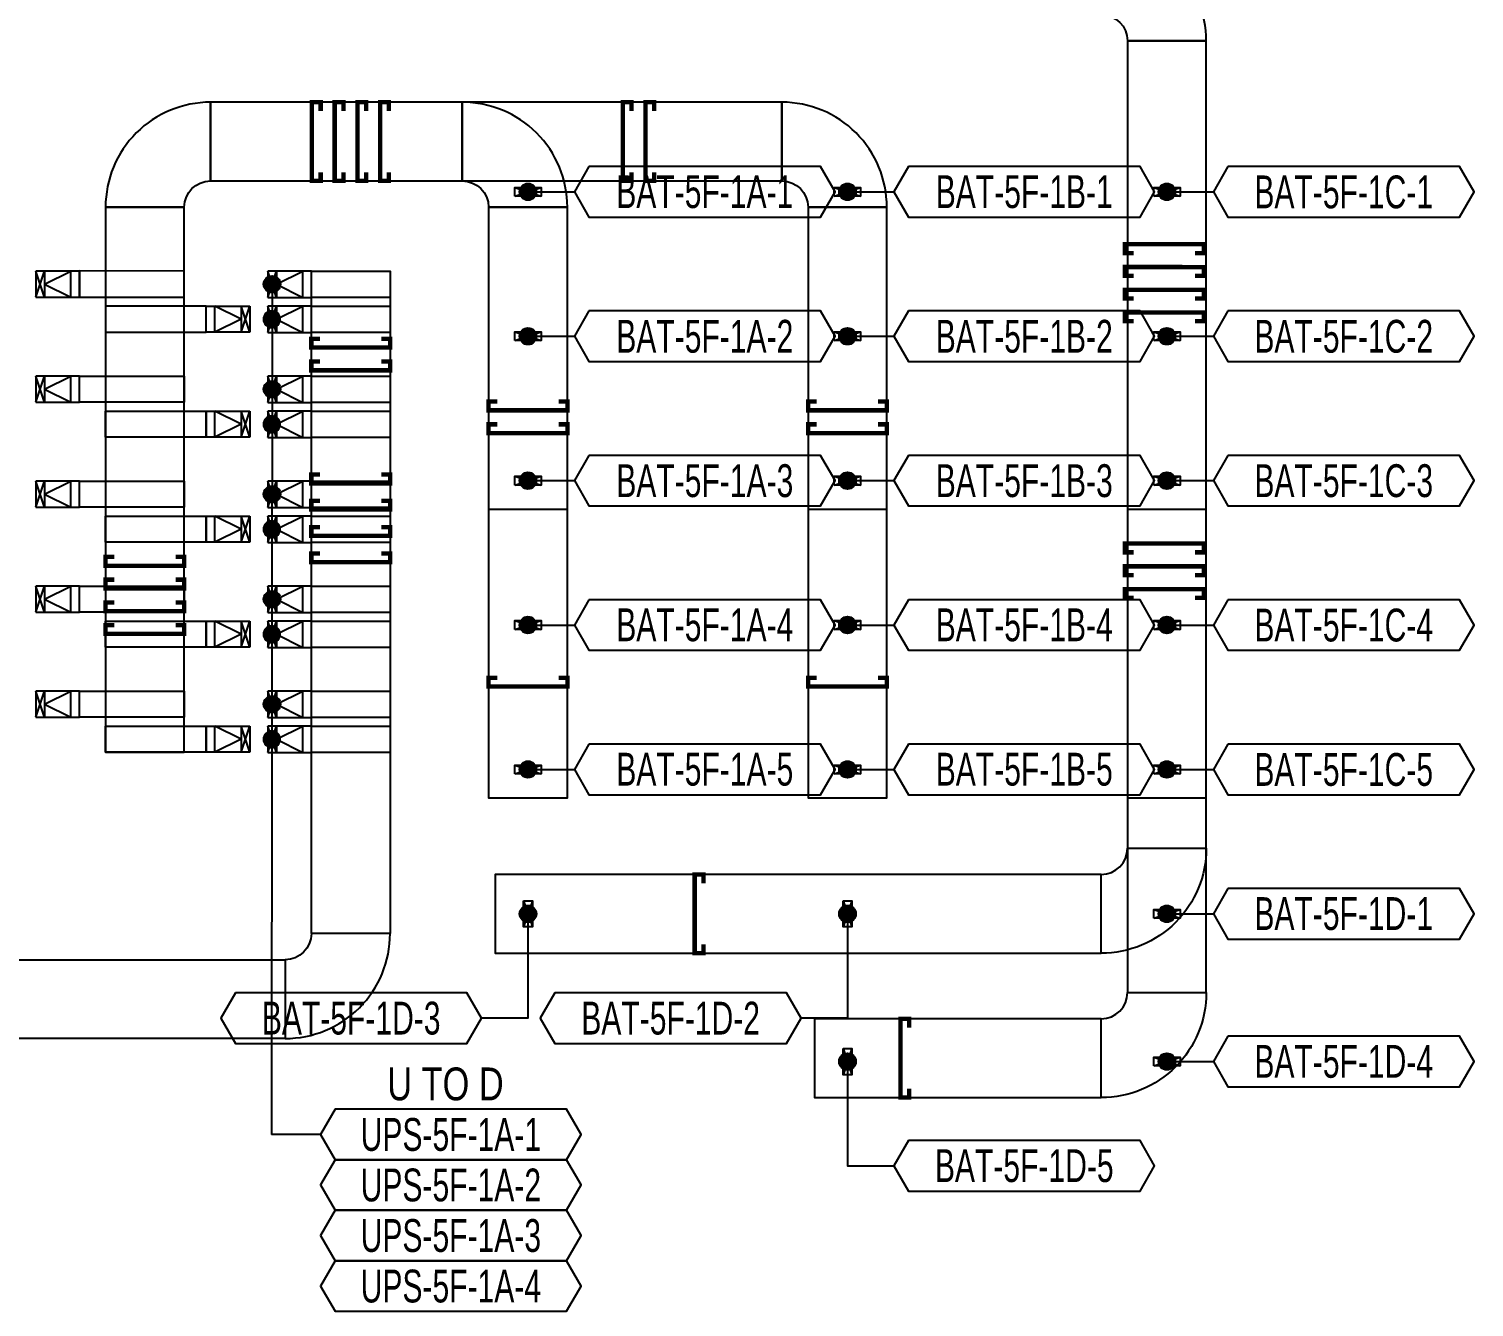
# Model space of a CAD drawing. Header units: millimetres. Extents: x 31670 to 374393, y -351975 to 839589.
# Drawn here: x 323973 to 340485, y 383980 to 398588 of the extents above; entities that cross this region are included whole.
import ezdxf
from ezdxf.enums import TextEntityAlignment as Align

# ---------------------------------------------------------------- set-up
doc = ezdxf.new("R2010")
doc.units = ezdxf.units.MM
doc.header["$LTSCALE"] = 150
for name, color, linetype in [('-----26 Electrical Cable Tray_LV_UPS1', 6, 'Continuous'), ('-----26 Electrical Cable Tray_LV_UPS2', 2, 'Continuous'), ('-----26 Electrical Cable Tray_LV_UPSBAT', 11, 'Continuous'), ('-----29 주기', 1, 'Continuous'), ('-----30 Text', 2, 'Continuous'), ('-----99 Cable Schedule', 2, 'Continuous')]:
    doc.layers.add(name, color=color, linetype=linetype)
doc.styles.add('ELEC', font='')
doc.styles.get('ELEC').set_extended_font_data('Dotum')

# ---------------------------------------------------------------- blocks, each defined once
blk = doc.blocks.new('A$550585017316')
at = {"color": 0}
for p, q in [((400, 300), (0, 300)), ((0, 300), (0, 0)), ((500, 300), (400, 300)), ((500, 0), (500, 300)), ((0, 0), (400, 0)), ((400, 0), (500, 0))]:
    blk.add_line(p, q, dxfattribs=at)
at = {"color": 8}
for p, q in [((100, 0), (0, 300)), ((0, 0), (100, 300)), ((100, 150), (400, 300)), ((100, 300), (100, 0)), ((400, 0), (400, 300)), ((100, 150), (400, 0))]:
    blk.add_line(p, q, dxfattribs=at)
blk = doc.blocks.new('A$C9a0ab699')
h = blk.add_hatch(color=0)
edge = h.paths.add_edge_path()
edge.add_arc((64.00719340983778, 64.00719340983778), 64.0071934098378, 720.0000000000341, 1080.000000000034, ccw=False)
at = {"color": 0}
blk.add_circle((64.00719340983778, 64.00719340983778), 64.0071934098378, dxfattribs=at)

msp = doc.modelspace()

# ---------------------------------------------------------------- linework, layer by layer
at = {"layer": '-----26 Electrical Cable Tray_LV_UPS1', "elevation": -2.001460561791627e-08}
for points in [[(328100.0012297537, 388249.9991347573), (327200.0012297537, 388249.9991347573), (327199.9998973998, 395819.2058925222), (328099.9998973997, 395819.2058925222)], [(327201.000641668, 395819.2058925222), (328099.9999351473, 395819.2058946541), (328099.9999351473, 395519.2058946541), (327201.000641668, 395519.2058925222)], [(327201.000641668, 394619.2058925222), (328099.9999351473, 394619.2058946541), (328099.9999351473, 394319.2058946541), (327201.000641668, 394319.2058925222)], [(327201.000641668, 393419.2058925222), (328099.9999351473, 393419.2058946541), (328099.9999351473, 393119.2058946541), (327201.000641668, 393119.2058925222)], [(327201.000641668, 392219.2058925222), (328099.9999351473, 392219.2058946541), (328099.9999351473, 391919.2058946541), (327201.000641668, 391919.2058925222)], [(327201.000641668, 391019.2058925222), (328099.9999351473, 391019.2058946541), (328099.9999351473, 390719.2058946541), (327201.000641668, 390719.2058925222)]]:
    msp.add_lwpolyline(points, close=True, dxfattribs=at)
at = {"layer": '-----26 Electrical Cable Tray_LV_UPS1', "ltscale": 7.5, "const_width": 50}
for points, elevation in [([(327300.0036625623, 394785.8474730984), (327200.0036625623, 394785.8474730984), (327200.0036625623, 394685.8474730984), (328099.9333381914, 394685.8620227324), (328099.9333381914, 394785.8620227324), (327999.9333381914, 394785.8620227324)], -1.549246595072217e-08), ([(327300.0706838967, 392893.8175684022), (327200.0706838967, 392893.8175684022), (327200.0706838967, 392793.8175684022), (328100.0003595257, 392793.8321180362), (328100.0003595257, 392893.8321180362), (328000.0003595257, 392893.8321180362)], -2.001460561791627e-08), ([(327300.0706838967, 392593.8175684022), (327200.0706838967, 392593.8175684022), (327200.0706838967, 392493.8175684022), (328100.0003595257, 392493.8321180362), (328100.0003595257, 392593.8321180362), (328000.0003595257, 392593.8321180362)], -2.001460561791627e-08)]:
    msp.add_lwpolyline(points, dxfattribs=dict(at, elevation=elevation))
at = {"layer": '-----26 Electrical Cable Tray_LV_UPS1'}
for points in [[(328100.0012297537, 388249.9991347573), (327200.0012297537, 388249.9991347573), (327199.9999096844, 393419.205893587), (328099.9999096843, 393419.205893587)], [(326900.0012297537, 387949.9992438261), (326900.0012297537, 387049.9992438261), (311500.0023184222, 387049.9961304127), (311500.0023184222, 387949.9961304126)], [(326900.0012297537, 387949.9991347572), (326900.0012297537, 387049.9991347573), (311500.0023184222, 387049.9961304127), (311500.0023184222, 387949.9961304126)]]:
    msp.add_lwpolyline(points, close=True, dxfattribs=at)
msp.add_lwpolyline([(327200.0012297537, 388249.9991347573), (327200.0012297537, 388249.9991347573, -0.414213562373095), (326900.0012297537, 387949.9991347573), (326900.0012297537, 387949.9991347573), (326900.0012297537, 387049.9991347573, 0.4142135623731661), (328100.0012297537, 388249.9991347573)], format="xyb", close=True, dxfattribs=at)
msp.add_lwpolyline([(327200.0012297537, 388249.9991347573), (327200.0012297537, 388249.9991347573, -0.414213562373095), (326900.0012297537, 387949.9991347573), (326900.0012297537, 387949.9991347573), (326900.0012297537, 387049.9991347573, 0.4142135623731661), (328100.0012297537, 388249.9991347573)], format="xyb", close=True, dxfattribs=at)
at = {"layer": '-----26 Electrical Cable Tray_LV_UPS2', "elevation": -2.001460561791627e-08}
for points in [[(328100.0012297536, 388249.9991347573), (327200.0012297537, 388249.9991347573), (327199.9999255693, 395419.205893587), (328099.9999255692, 395419.205893587)], [(327201.0006416679, 395419.2058925222), (328099.9999351473, 395419.2058946541), (328099.9999351473, 395119.2058946541), (327201.0006416679, 395119.2058925222)], [(327201.0006416679, 394219.2058925222), (328099.9999351473, 394219.2058946541), (328099.9999351473, 393919.2058946541), (327201.0006416679, 393919.2058925222)], [(327201.0006416679, 393019.2058925222), (328099.9999351473, 393019.2058946541), (328099.9999351473, 392719.2058946541), (327201.0006416679, 392719.2058925222)], [(327201.0006416679, 391819.2058925222), (328099.9999351473, 391819.2058946541), (328099.9999351473, 391519.2058946541), (327201.0006416679, 391519.2058925222)], [(327201.0006416679, 390619.2058925222), (328099.9999351473, 390619.2058946541), (328099.9999351473, 390319.2058946541), (327201.0006416679, 390319.2058925222)]]:
    msp.add_lwpolyline(points, close=True, dxfattribs=at)
at = {"layer": '-----26 Electrical Cable Tray_LV_UPS2', "ltscale": 7.5, "const_width": 50, "elevation": -2.001460561791627e-08}
for points in [[(327299.9994619809, 395045.6634819981), (327199.9994619809, 395045.6634819981), (327199.9994619809, 394945.6634819981), (328099.92913761, 394945.6780316322), (328099.92913761, 395045.6780316322), (327999.92913761, 395045.6780316322)], [(327300.0706838967, 393493.8175684022), (327200.0706838967, 393493.8175684022), (327200.0706838967, 393393.8175684022), (328100.0003595257, 393393.8321180362), (328100.0003595257, 393493.8321180362), (328000.0003595257, 393493.8321180362)], [(327300.0706838967, 393193.8175684022), (327200.0706838967, 393193.8175684022), (327200.0706838967, 393093.8175684022), (328100.0003595257, 393093.8321180362), (328100.0003595257, 393193.8321180362), (328000.0003595257, 393193.8321180362)]]:
    msp.add_lwpolyline(points, dxfattribs=at)
at = {"layer": '-----26 Electrical Cable Tray_LV_UPS2'}
for points in [[(328100.0012297537, 388249.9991347573), (327200.0012297537, 388249.9991347573), (327199.9999110108, 393019.205893587), (328099.9999110107, 393019.205893587)], [(326900.0012297537, 387949.9992438261), (326900.0012297537, 387049.9992438261), (311500.0023184222, 387049.99506099), (311500.0023184222, 387949.9950609899)], [(326900.0012297537, 387949.9991347572), (326900.0012297537, 387049.9991347573), (311500.0023184222, 387049.9961304127), (311500.0023184222, 387949.9961304126)]]:
    msp.add_lwpolyline(points, close=True, dxfattribs=at)
msp.add_lwpolyline([(327200.0012297537, 388249.9991347573), (327200.0012297537, 388249.9991347573, -0.414213562373095), (326900.0012297537, 387949.9991347573), (326900.0012297537, 387949.9991347573), (326900.0012297537, 387049.9991347573, 0.4142135623731661), (328100.0012297537, 388249.9991347573)], format="xyb", close=True, dxfattribs=at)
msp.add_lwpolyline([(327200.0012297537, 388249.9991347573), (327200.0012297537, 388249.9991347573, -0.414213562373095), (326900.0012297537, 387949.9991347573), (326900.0012297537, 387949.9991347573), (326900.0012297537, 387049.9991347573, 0.4142135623731661), (328100.0012297537, 388249.9991347573)], format="xyb", close=True, dxfattribs=at)
at = {"layer": '-----26 Electrical Cable Tray_LV_UPSBAT'}
for p, q in [((329524.9988845513, 396774.9980373184), (329824.9988845513, 396674.9980373184)), ((329524.9988845513, 396674.9980373184), (329824.9988845513, 396774.9980373184)), ((333174.9988845513, 396774.9980373184), (333474.9988845513, 396674.9980373184)), ((333174.9988845513, 396674.9980373184), (333474.9988845513, 396774.9980373184)), ((336824.9988845513, 396774.9980373184), (337124.9988845513, 396674.9980373184)), ((336824.9988845513, 396674.9980373184), (337124.9988845513, 396774.9980373184)), ((329524.9988845513, 395124.9980373184), (329824.9988845513, 395024.9980373184)), ((329524.9988845513, 395024.9980373184), (329824.9988845513, 395124.9980373184)), ((333174.9988845513, 395124.9980373184), (333474.9988845513, 395024.9980373184)), ((333174.9988845513, 395024.9980373184), (333474.9988845513, 395124.9980373184)), ((336824.9988845513, 395124.9980373184), (337124.9988845513, 395024.9980373184)), ((336824.9988845513, 395024.9980373184), (337124.9988845513, 395124.9980373184)), ((329524.9988845513, 393474.9980373184), (329824.9988845513, 393374.9980373184)), ((329524.9988845513, 393374.9980373184), (329824.9988845513, 393474.9980373184)), ((333174.9988845513, 393474.9980373184), (333474.9988845513, 393374.9980373184)), ((333174.9988845513, 393374.9980373184), (333474.9988845513, 393474.9980373184)), ((336824.9988845513, 393474.9980373184), (337124.9988845513, 393374.9980373184)), ((336824.9988845513, 393374.9980373184), (337124.9988845513, 393474.9980373184)), ((329524.9988845513, 391824.9980373184), (329824.9988845513, 391724.9980373184)), ((329524.9988845513, 391724.9980373184), (329824.9988845513, 391824.9980373184)), ((333174.9988845513, 391824.9980373184), (333474.9988845513, 391724.9980373184)), ((333174.9988845513, 391724.9980373184), (333474.9988845513, 391824.9980373184)), ((336824.9988845513, 391824.9980373184), (337124.9988845513, 391724.9980373184)), ((336824.9988845513, 391724.9980373184), (337124.9988845513, 391824.9980373184)), ((329524.9988845513, 390174.9980373184), (329824.9988845513, 390074.9980373184)), ((329524.9988845513, 390074.9980373184), (329824.9988845513, 390174.9980373184)), ((333174.9988845513, 390174.9980373184), (333474.9988845513, 390074.9980373184)), ((333174.9988845513, 390074.9980373184), (333474.9988845513, 390174.9980373184)), ((336824.9988845513, 390174.9980373184), (337124.9988845513, 390074.9980373184)), ((336824.9988845513, 390074.9980373184), (337124.9988845513, 390174.9980373184)), ((329724.9988845514, 388624.9980373183), (329624.9988845514, 388324.9980373183)), ((329624.9988845514, 388624.9980373183), (329724.9988845514, 388324.9980373183)), ((333374.9988845514, 388624.9980373183), (333274.9988845514, 388324.9980373183)), ((333274.9988845514, 388624.9980373183), (333374.9988845514, 388324.9980373183)), ((336824.9988845513, 388524.9980373184), (337124.9988845513, 388424.9980373184)), ((336824.9988845513, 388424.9980373184), (337124.9988845513, 388524.9980373184)), ((333374.9988845514, 386936.3459761633), (333274.9988845514, 386636.3459761633)), ((333274.9988845514, 386936.3459761633), (333374.9988845514, 386636.3459761633)), ((336824.9988845513, 386836.3459761634), (337124.9988845513, 386736.3459761634)), ((336824.9988845513, 386736.3459761634), (337124.9988845513, 386836.3459761634))]:
    msp.add_line(p, q, dxfattribs=at)
for points, elevation in [([(336224.9996115032, 398749.9993575403), (336224.9996115032, 398749.9993575403, -0.414213562373095), (336524.9996115032, 398449.9993575403), (336524.9996115032, 398449.9993575403), (337424.9996115032, 398449.9993575403, 0.4142135623731661), (336224.9996115032, 399649.9993575403)], -5.678323946965725e-10), ([(336224.9996115032, 398749.9993575403), (336224.9996115032, 398749.9993575403, -0.414213562373095), (336524.9996115032, 398449.9993575403), (336524.9996115032, 398449.9993575403), (337424.9996115032, 398449.9993575403, 0.4142135623731661), (336224.9996115032, 399649.9993575403)], -5.678323946965725e-10), ([(336224.9996115032, 398749.9993575403), (336224.9996115032, 398749.9993575403, -0.414213562373095), (336524.9996115032, 398449.9993575403), (336524.9996115032, 398449.9993575403), (337424.9996115032, 398449.9993575403, 0.4142135623731661), (336224.9996115032, 399649.9993575403)], -5.678323946965725e-10), ([(336224.9996115032, 398749.9993575403), (336224.9996115032, 398749.9993575403, -0.414213562373095), (336524.9996115032, 398449.9993575403), (336524.9996115032, 398449.9993575403), (337424.9996115032, 398449.9993575403, 0.4142135623731661), (336224.9996115032, 399649.9993575403)], -5.678323946965725e-10), ([(328924.9996115036, 396849.9980373143), (328924.9996115036, 396849.9980373143, -0.414213562373095), (329224.9996115036, 396549.9980373143), (329224.9996115036, 396549.9980373143), (330124.9996115036, 396549.9980373143, 0.4142135623731661), (328924.9996115036, 397749.9980373143)], 2.990807267683361e-10), ([(328924.9996115036, 396849.9980373143), (328924.9996115036, 396849.9980373143, -0.414213562373095), (329224.9996115036, 396549.9980373143), (329224.9996115036, 396549.9980373143), (330124.9996115036, 396549.9980373143, 0.4142135623731661), (328924.9996115036, 397749.9980373143)], 2.990807267683361e-10), ([(332574.9996115036, 396849.9980373183), (332574.9996115036, 396849.9980373183, -0.414213562373095), (332874.9996115036, 396549.9980373183), (332874.9996115036, 396549.9980373183), (333774.9996115036, 396549.9980373183, 0.4142135623731661), (332574.9996115036, 397749.9980373183)], 2.990807267683361e-10), ([(332574.9996115036, 396849.9980373183), (332574.9996115036, 396849.9980373183, -0.414213562373095), (332874.9996115036, 396549.9980373183), (332874.9996115036, 396549.9980373183), (333774.9996115036, 396549.9980373183, 0.4142135623731661), (332574.9996115036, 397749.9980373183)], 2.990807267683361e-10)]:
    msp.add_lwpolyline(points, format="xyb", close=True, dxfattribs=dict(at, elevation=elevation))
for points in [[(337424.9996115032, 398449.9993575405), (336524.9996115032, 398449.9993575405), (336524.9996115021, 393099.9980373184), (337424.9996115021, 393099.9980373184)], [(337424.9996115032, 398449.9993575405), (336524.9996115032, 398449.9993575405), (336524.9996115058, 387574.9980373142), (337424.9996115058, 387574.9980373142)], [(337424.9996115032, 398449.9993575405), (336524.9996115032, 398449.9993575405), (336524.9996115055, 389799.9980373143), (337424.9996115055, 389799.9980373143)], [(337424.9996115032, 398449.9993575405), (336524.9996115032, 398449.9993575405), (336524.9996115054, 389224.9980373146), (337424.9996115054, 389224.9980373146)], [(328924.9996115036, 396849.9980373143), (328924.9996115036, 397749.9980373143), (326048.3238191056, 397749.9980373147), (326048.3238191056, 396849.9980373147)], [(328924.9996115036, 396849.9980373143), (328924.9996115036, 397749.9980373143), (326048.3238191056, 397749.9980373147), (326048.3238191056, 396849.9980373147)], [(332574.9996115037, 396849.9980373184), (332574.9996115037, 397749.9980373184), (326048.3238191056, 397749.9980373147), (326048.3238191056, 396849.9980373147)], [(332574.9996115036, 396849.9980373183), (332574.9996115036, 397749.9980373183), (326048.3238191056, 397749.9980373147), (326048.3238191056, 396849.9980373147)], [(329524.9988845513, 390074.9980373184), (329524.9988845513, 390174.9980373184), (329824.9988845513, 390174.9980373184), (329824.9988845513, 390074.9980373184)], [(333174.9988845513, 390074.9980373184), (333174.9988845513, 390174.9980373184), (333474.9988845513, 390174.9980373184), (333474.9988845513, 390074.9980373184)], [(336824.9988845513, 390074.9980373184), (336824.9988845513, 390174.9980373184), (337124.9988845513, 390174.9980373184), (337124.9988845513, 390074.9980373184)], [(336224.9996115054, 388024.9980373143), (336224.9996115054, 388924.9980373143), (329299.9996115032, 388924.9980373143), (329299.9996115032, 388024.9980373143)], [(336224.9996115058, 386374.9980373146), (336224.9996115058, 387274.9980373146), (332949.9996115032, 387274.9980373143), (332949.9996115032, 386374.9980373143)]]:
    msp.add_lwpolyline(points, close=True, dxfattribs=at)
at = {"layer": '-----26 Electrical Cable Tray_LV_UPSBAT', "ltscale": 7.5, "const_width": 50}
for points in [[(327306.4748814818, 396950.0683616856), (327306.4748814818, 396850.0683616856), (327206.4748814818, 396850.0683616856), (327206.489431116, 397749.9980373146), (327306.489431116, 397749.9980373146), (327306.489431116, 397649.9980373146)], [(336596.3381300627, 396026.125457092), (336496.3381300627, 396026.125457092), (336496.3381300627, 396126.125457092), (337396.2678056917, 396126.1109074578), (337396.2678056917, 396026.1109074578), (337296.2678056917, 396026.1109074578)]]:
    msp.add_lwpolyline(points, dxfattribs=at)
for points, elevation in [([(327566.2908903731, 396950.0636359853), (327566.2908903731, 396850.0636359853), (327466.2908903731, 396850.0636359853), (327466.3054400072, 397749.9933116143), (327566.3054400072, 397749.9933116143), (327566.3054400072, 397649.9933116143)], -4.522139667194092e-09), ([(327826.1068992643, 396950.0589102851), (327826.1068992643, 396850.0589102851), (327726.1068992643, 396850.0589102851), (327726.1214488985, 397749.9885859141), (327826.1214488985, 397749.9885859141), (327826.1214488985, 397649.9885859141)], -9.044279334388184e-09), ([(328085.9229081555, 396950.0541845848), (328085.9229081555, 396850.0541845848), (327985.9229081555, 396850.0541845848), (327985.9374577897, 397749.9838602138), (328085.9374577897, 397749.9838602138), (328085.9374577897, 397649.9838602138)], -1.356641900158228e-08), ([(330857.3503867378, 396950.0589102851), (330857.3503867378, 396850.0589102851), (330757.3503867378, 396850.0589102851), (330757.364936372, 397749.9885859141), (330857.364936372, 397749.9885859141), (330857.364936372, 397649.9885859141)], -9.044279334388184e-09), ([(331117.1663956291, 396950.0541845848), (331117.1663956291, 396850.0541845848), (331017.1663956291, 396850.0541845848), (331017.1809452632, 397749.9838602138), (331117.1809452632, 397749.9838602138), (331117.1809452632, 397649.9838602138)], -1.356641900158228e-08), ([(336596.3423306441, 395766.3094481922), (336496.3423306441, 395766.3094481922), (336496.3423306441, 395866.3094481922), (337396.2720062732, 395866.2948985581), (337396.2720062732, 395766.2948985581), (337296.2720062732, 395766.2948985581)], 4.572045062805093e-09), ([(336596.3465312255, 395506.4934392925), (336496.3465312255, 395506.4934392925), (336496.3465312255, 395606.4934392925), (337396.2762068546, 395606.4788896583), (337396.2762068546, 395506.4788896583), (337296.2762068546, 395506.4788896583)], 9.094184729999185e-09), ([(336596.3339294813, 395246.6774306645), (336496.3339294813, 395246.6774306645), (336496.3339294813, 395346.6774306645), (337396.2636051103, 395346.6628810303), (337396.2636051103, 395246.6628810303), (337296.2636051103, 395246.6628810303)], 1.361632439719328e-08), ([(329325.0845533475, 394328.5045172749), (329225.0845533475, 394328.5045172749), (329225.0845533475, 394228.5045172749), (330125.0142289765, 394228.519066909), (330125.0142289765, 394328.519066909), (330025.0142289765, 394328.519066909)], -2.314806374110272e-08), ([(332975.0845533475, 394328.5045172749), (332875.0845533475, 394328.5045172749), (332875.0845533475, 394228.5045172749), (333775.0142289765, 394228.519066909), (333775.0142289765, 394328.519066909), (333675.0142289765, 394328.519066909)], -2.318502642313328e-08), ([(329325.0746615746, 394068.6885083836), (329225.0746615746, 394068.6885083836), (329225.0746615746, 393968.6885083836), (330125.0043372036, 393968.7030580178), (330125.0043372036, 394068.7030580178), (330025.0043372036, 394068.7030580178)], 5.787931386084453e-09), ([(332975.0746615746, 394068.6885083836), (332875.0746615746, 394068.6885083836), (332875.0746615746, 393968.6885083836), (333775.0043372036, 393968.7030580178), (333775.0043372036, 394068.7030580178), (333675.0043372036, 394068.7030580178)], 5.750968704053893e-09), ([(336596.3423306441, 392605.8032118188), (336496.3423306441, 392605.8032118188), (336496.3423306441, 392705.8032118188), (337396.2720062732, 392705.7886621846), (337396.2720062732, 392605.7886621846), (337296.2720062732, 392605.7886621846)], 4.572045062805093e-09), ([(325648.3238191053, 392553.1584172022), (325748.3238191053, 392553.1584172022), (325748.3238191053, 392453.1584172022), (324848.3941434763, 392453.1729668364), (324848.3941434763, 392553.1729668364), (324948.3941434763, 392553.1729668364)], -8.730970310635668e-09), ([(325648.3190934051, 392293.342408311), (325748.3190934051, 392293.342408311), (325748.3190934051, 392193.342408311), (324848.3894177761, 392193.3569579452), (324848.3894177761, 392293.3569579452), (324948.3894177761, 392293.3569579452)], -4.208830643441574e-09), ([(336596.3465312255, 392345.9872029191), (336496.3465312255, 392345.9872029191), (336496.3465312255, 392445.9872029191), (337396.2762068546, 392445.9726532849), (337396.2762068546, 392345.9726532849), (337296.2762068546, 392345.9726532849)], 9.094184729999185e-09), ([(336596.3339294813, 392086.171194291), (336496.3339294813, 392086.171194291), (336496.3339294813, 392186.171194291), (337396.2636051103, 392186.1566446568), (337396.2636051103, 392086.1566446568), (337296.2636051103, 392086.1566446568)], 1.361632439719328e-08), ([(325648.3143677049, 392033.5263994198), (325748.3143677049, 392033.5263994198), (325748.3143677049, 391933.5263994198), (324848.3846920758, 391933.5409490539), (324848.3846920758, 392033.5409490539), (324948.3846920758, 392033.5409490539)], 3.133090237525175e-10), ([(325648.3096420046, 391773.7103905285), (325748.3096420046, 391773.7103905285), (325748.3096420046, 391673.7103905285), (324848.3799663756, 391673.7249401627), (324848.3799663756, 391773.7249401627), (324948.3799663756, 391773.7249401627)], 4.83544869094661e-09), ([(329325.0699358744, 391171.8578134262), (329225.0699358744, 391171.8578134262), (329225.0699358744, 391071.8578134262), (330124.9996115034, 391071.8723630604), (330124.9996115034, 391171.8723630604), (330024.9996115034, 391171.8723630604)], 1.26579171889036e-09), ([(332975.0699358744, 391171.8578134262), (332875.0699358744, 391171.8578134262), (332875.0699358744, 391071.8578134262), (333774.9996115034, 391071.8723630604), (333774.9996115034, 391171.8723630604), (333674.9996115034, 391171.8723630604)], 1.2288290368598e-09), ([(331679.5676956046, 388824.9752014909), (331679.5676956046, 388924.9752014909), (331579.5676956046, 388924.9752014909), (331579.5822452386, 388025.0455258618), (331679.5822452386, 388025.0455258618), (331679.5822452386, 388125.0455258618)], -1.808855866877636e-08), ([(334030.8445613494, 387174.9752014909), (334030.8445613494, 387274.9752014909), (333930.8445613494, 387274.9752014909), (333930.8591109834, 386375.0455258619), (334030.8591109834, 386375.0455258619), (334030.8591109834, 386475.0455258619)], -1.803865327316535e-08)]:
    msp.add_lwpolyline(points, dxfattribs=dict(at, elevation=elevation))
at = {"layer": '-----26 Electrical Cable Tray_LV_UPSBAT'}
for points in [[(325748.3238191056, 396549.9980373147), (325748.3238191056, 396549.9980373147, -0.414213562373095), (326048.3238191056, 396849.9980373147), (326048.3238191056, 396849.9980373147), (326048.3238191056, 397749.9980373147, 0.4142135623731661), (324848.3238191056, 396549.9980373147)], [(325748.3238191056, 396549.9980373147), (325748.3238191056, 396549.9980373147, -0.414213562373095), (326048.3238191056, 396849.9980373147), (326048.3238191056, 396849.9980373147), (326048.3238191056, 397749.9980373147, 0.4142135623731661), (324848.3238191056, 396549.9980373147)], [(325748.3238191056, 396549.9980373147), (325748.3238191056, 396549.9980373147, -0.414213562373095), (326048.3238191056, 396849.9980373147), (326048.3238191056, 396849.9980373147), (326048.3238191056, 397749.9980373147, 0.4142135623731661), (324848.3238191056, 396549.9980373147)], [(325748.3238191056, 396549.9980373147), (325748.3238191056, 396549.9980373147, -0.414213562373095), (326048.3238191056, 396849.9980373147), (326048.3238191056, 396849.9980373147), (326048.3238191056, 397749.9980373147, 0.4142135623731661), (324848.3238191056, 396549.9980373147)], [(336224.9996115054, 388924.9980373146), (336224.9996115054, 388924.9980373146, 0.414213562373095), (336524.9996115054, 389224.9980373146), (336524.9996115054, 389224.9980373146), (337424.9996115054, 389224.9980373146, -0.4142135623731661), (336224.9996115054, 388024.9980373146)], [(336224.9996115058, 387274.9980373146), (336224.9996115058, 387274.9980373146, 0.414213562373095), (336524.9996115058, 387574.9980373146), (336524.9996115058, 387574.9980373146), (337424.9996115058, 387574.9980373146, -0.4142135623731661), (336224.9996115058, 386374.9980373146)]]:
    msp.add_lwpolyline(points, format="xyb", close=True, dxfattribs=at)
for points, elevation in [([(329524.9988845513, 396674.9980373184), (329524.9988845513, 396774.9980373184), (329824.9988845513, 396774.9980373184), (329824.9988845513, 396674.9980373184)], 7.625026872076512e-10), ([(333174.9988845513, 396674.9980373184), (333174.9988845513, 396774.9980373184), (333474.9988845513, 396774.9980373184), (333474.9988845513, 396674.9980373184)], 7.625026872076512e-10), ([(336824.9988845513, 396674.9980373184), (336824.9988845513, 396774.9980373184), (337124.9988845513, 396774.9980373184), (337124.9988845513, 396674.9980373184)], 7.625026872076512e-10), ([(325748.3238191056, 396549.9980373147), (324848.3238191056, 396549.9980373147), (324848.247635718, 390320.7994261885), (325748.247635718, 390320.7994261885)], 3.133090237525198e-10), ([(325748.3238191056, 396549.9980373147), (324848.3238191056, 396549.9980373147), (324848.247635718, 390320.7994261885), (325748.247635718, 390320.7994261885)], 3.133090237525198e-10), ([(325748.3238191056, 396549.9980373147), (324848.3238191056, 396549.9980373147), (324848.247635718, 390320.7994261885), (325748.247635718, 390320.7994261885)], 3.133090237525198e-10), ([(325748.3238191056, 396549.9980373147), (324848.3238191056, 396549.9980373147), (324848.247635718, 390320.7994261885), (325748.247635718, 390320.7994261885)], 3.133090237525198e-10), ([(330124.9996115036, 396549.9980373143), (329224.9996115036, 396549.9980373143), (329224.9996115032, 389799.9980373143), (330124.9996115032, 389799.9980373143)], 2.990807267683361e-10), ([(330124.9996115037, 396549.9980373143), (329224.9996115037, 396549.9980373143), (329224.9996115033, 393099.9980373143), (330124.9996115033, 393099.9980373143)], 2.990807267683361e-10), ([(333774.9996115036, 396549.9980373183), (332874.9996115036, 396549.9980373183), (332874.9996115032, 389799.9980373143), (333774.9996115032, 389799.9980373143)], 2.990807267683361e-10), ([(333774.9996115037, 396549.9980373182), (332874.9996115037, 396549.9980373182), (332874.9996115033, 393099.9980373143), (333774.9996115033, 393099.9980373143)], 2.990807267683361e-10), ([(325748.3238191056, 395820.7928116367), (324551.0006416678, 395820.8288136109), (324551.0006416678, 395520.8288136109), (325748.3238191056, 395520.7928116367)], -4.031585169072649e-08), ([(325999.0006416679, 395420.7928116327), (324848.3238191056, 395420.8288136069), (324848.3238191056, 395120.8288136069), (325999.0006416679, 395120.7928116327)], -4.031585169072855e-08), ([(329524.9988845513, 395024.9980373184), (329524.9988845513, 395124.9980373184), (329824.9988845513, 395124.9980373184), (329824.9988845513, 395024.9980373184)], 6.534019683695055e-10), ([(333174.9988845513, 395024.9980373184), (333174.9988845513, 395124.9980373184), (333474.9988845513, 395124.9980373184), (333474.9988845513, 395024.9980373184)], 6.534019683695055e-10), ([(336824.9988845513, 395024.9980373184), (336824.9988845513, 395124.9980373184), (337124.9988845513, 395124.9980373184), (337124.9988845513, 395024.9980373184)], 6.534019683695055e-10), ([(324550.0827245744, 394620.7928116367), (325748.3238191056, 394620.8288136109), (325748.3238191056, 394320.8288136109), (324550.0827245744, 394320.7928116367)], -6.033045730864275e-08), ([(324847.4059020122, 394220.7928116327), (325998.0827245745, 394220.8288136069), (325998.0827245745, 393920.8288136069), (324847.4059020122, 393920.7928116327)], -6.03304573086448e-08), ([(329524.9988845513, 393374.9980373184), (329524.9988845513, 393474.9980373184), (329824.9988845513, 393474.9980373184), (329824.9988845513, 393374.9980373184)], 6.534019683695055e-10), ([(333174.9988845513, 393374.9980373184), (333174.9988845513, 393474.9980373184), (333474.9988845513, 393474.9980373184), (333474.9988845513, 393374.9980373184)], 6.534019683695055e-10), ([(336824.9988845513, 393374.9980373184), (336824.9988845513, 393474.9980373184), (337124.9988845513, 393474.9980373184), (337124.9988845513, 393374.9980373184)], 6.534019683695055e-10), ([(324550.0827245744, 393420.7928116367), (325748.3238191055, 393420.8288136109), (325748.3238191055, 393120.8288136109), (324550.0827245744, 393120.7928116367)], -6.033045730864275e-08), ([(324848.3238191055, 393020.7928116327), (325998.0827245745, 393020.8288136069), (325998.0827245745, 392720.8288136069), (324848.3238191055, 392720.7928116327)], -6.03304573086448e-08), ([(324550.0827245744, 392220.7928116367), (325748.3238191055, 392220.8288136109), (325748.3238191055, 391920.8288136109), (324550.0827245744, 391920.7928116367)], -6.033045730864275e-08), ([(324848.3238191055, 391820.7928116327), (325998.0827245745, 391820.8288136069), (325998.0827245745, 391520.8288136069), (324848.3238191055, 391520.7928116327)], -6.03304573086448e-08), ([(329524.9988845513, 391724.9980373184), (329524.9988845513, 391824.9980373184), (329824.9988845513, 391824.9980373184), (329824.9988845513, 391724.9980373184)], 4.635565987468829e-10), ([(333174.9988845513, 391724.9980373184), (333174.9988845513, 391824.9980373184), (333474.9988845513, 391824.9980373184), (333474.9988845513, 391724.9980373184)], 4.635565987468829e-10), ([(336824.9988845513, 391724.9980373184), (336824.9988845513, 391824.9980373184), (337124.9988845513, 391824.9980373184), (337124.9988845513, 391724.9980373184)], 4.635565987468829e-10), ([(324550.0827245744, 391020.7928116367), (325748.3238191055, 391020.8288136109), (325748.3238191055, 390720.8288136109), (324550.0827245744, 390720.7928116367)], -6.033045730864275e-08), ([(324848.3238191055, 390620.7928116327), (325998.0827245745, 390620.8288136069), (325998.0827245745, 390320.8288136069), (324848.3238191055, 390320.7928116327)], -6.03304573086448e-08), ([(329624.9988845514, 388624.9980373183), (329724.9988845514, 388624.9980373183), (329724.9988845514, 388324.9980373183), (329624.9988845514, 388324.9980373183)], -1.673478739855891e-10), ([(333274.9988845514, 388624.9980373183), (333374.9988845514, 388624.9980373183), (333374.9988845514, 388324.9980373183), (333274.9988845514, 388324.9980373183)], -1.673478739855891e-10), ([(336824.9988845513, 388424.9980373184), (336824.9988845513, 388524.9980373184), (337124.9988845513, 388524.9980373184), (337124.9988845513, 388424.9980373184)], -1.673478739855891e-10), ([(333274.9988845514, 386936.3459761633), (333374.9988845514, 386936.3459761633), (333374.9988845514, 386636.3459761633), (333274.9988845514, 386636.3459761633)], -1.673478739855891e-10), ([(336824.9988845513, 386736.3459761634), (336824.9988845513, 386836.3459761634), (337124.9988845513, 386836.3459761634), (337124.9988845513, 386736.3459761634)], -1.673478739855891e-10)]:
    msp.add_lwpolyline(points, close=True, dxfattribs=dict(at, elevation=elevation))
at = {"layer": '-----29 주기'}
for points, elevation in [([(330372.0796761565, 397013.74803732), (330205.3697859446, 396724.9980373184), (330372.079676159, 396436.2480373149), (333017.8905552657, 396436.2480373149), (333184.6004454892, 396724.9980373184), (333017.8905552633, 397013.74803732)], 7.625026872076512e-10), ([(334022.0796761565, 397013.74803732), (333855.3697859446, 396724.9980373184), (334022.079676159, 396436.2480373149), (336667.8905552657, 396436.2480373149), (336834.6004454892, 396724.9980373184), (336667.8905552633, 397013.74803732)], 7.625026872076512e-10), ([(337672.0796761565, 397013.74803732), (337505.3697859446, 396724.9980373184), (337672.079676159, 396436.2480373149), (340317.8905552657, 396436.2480373149), (340484.6004454892, 396724.9980373184), (340317.8905552633, 397013.74803732)], 7.625026872076512e-10), ([(330372.0796761565, 395363.74803732), (330205.3697859446, 395074.9980373184), (330372.0796761591, 394786.2480373149), (333017.8905552657, 394786.2480373149), (333184.6004454893, 395074.9980373184), (333017.8905552634, 395363.74803732)], 6.534019683695055e-10), ([(334022.0796761565, 395363.74803732), (333855.3697859446, 395074.9980373184), (334022.0796761591, 394786.2480373149), (336667.8905552657, 394786.2480373149), (336834.6004454893, 395074.9980373184), (336667.8905552634, 395363.74803732)], 6.534019683695055e-10), ([(337672.0796761565, 395363.74803732), (337505.3697859446, 395074.9980373184), (337672.0796761591, 394786.2480373149), (340317.8905552657, 394786.2480373149), (340484.6004454893, 395074.9980373184), (340317.8905552634, 395363.74803732)], 6.534019683695055e-10), ([(330372.0796761565, 393713.74803732), (330205.3697859446, 393424.9980373184), (330372.0796761591, 393136.2480373149), (333017.8905552657, 393136.2480373149), (333184.6004454892, 393424.9980373184), (333017.8905552633, 393713.74803732)], 6.534019683695055e-10), ([(334022.0796761556, 393713.7480373215), (333855.3697859437, 393424.9980373199), (334022.0796761582, 393136.2480373164), (336667.8905552648, 393136.2480373164), (336834.6004454883, 393424.9980373199), (336667.8905552624, 393713.7480373215)], 6.534019683695055e-10), ([(337672.0796761565, 393713.74803732), (337505.3697859446, 393424.9980373184), (337672.0796761591, 393136.2480373149), (340317.8905552657, 393136.2480373149), (340484.6004454892, 393424.9980373184), (340317.8905552633, 393713.74803732)], 6.534019683695055e-10), ([(330372.0796761565, 392063.74803732), (330205.3697859446, 391774.9980373184), (330372.0796761591, 391486.2480373149), (333017.8905552657, 391486.2480373149), (333184.6004454892, 391774.9980373184), (333017.8905552633, 392063.74803732)], 4.635565987468829e-10), ([(334022.0796761565, 392063.74803732), (333855.3697859446, 391774.9980373184), (334022.0796761591, 391486.2480373149), (336667.8905552657, 391486.2480373149), (336834.6004454892, 391774.9980373184), (336667.8905552633, 392063.74803732)], 4.635565987468829e-10), ([(337672.0796761565, 392063.74803732), (337505.3697859446, 391774.9980373184), (337672.0796761591, 391486.2480373149), (340317.8905552657, 391486.2480373149), (340484.6004454892, 391774.9980373184), (340317.8905552633, 392063.74803732)], 4.635565987468829e-10), ([(337672.0796761565, 388763.74803732), (337505.3697859446, 388474.9980373184), (337672.079676159, 388186.2480373149), (340317.8905552657, 388186.2480373149), (340484.6004454892, 388474.9980373184), (340317.8905552633, 388763.74803732)], -1.673478739855891e-10), ([(329982.1072138254, 387571.9557869541), (329815.3973236135, 387283.2057869525), (329982.107213828, 386994.455786949), (332627.9180929346, 386994.455786949), (332794.6279831582, 387283.2057869525), (332627.9180929323, 387571.9557869541)], -1.673478739855857e-10), ([(337672.0796761565, 387075.095976165), (337505.3697859446, 386786.3459761634), (337672.0796761591, 386497.5959761599), (340317.8905552657, 386497.5959761599), (340484.6004454892, 386786.3459761634), (340317.8905552633, 387075.095976165)], -1.67347873985589e-10), ([(334022.0796761566, 385883.3037257991), (333855.3697859446, 385594.5537257975), (334022.0796761591, 385305.803725794), (336667.8905552658, 385305.803725794), (336834.6004454892, 385594.5537257975), (336667.8905552633, 385883.3037257991)], -1.673478739855857e-10)]:
    msp.add_lwpolyline(points, close=True, dxfattribs=dict(at, elevation=elevation))
for points in [[(330372.0796761565, 390413.74803732), (330205.3697859446, 390124.9980373184), (330372.0796761591, 389836.2480373149), (333017.8905552657, 389836.2480373149), (333184.6004454892, 390124.9980373184), (333017.8905552633, 390413.74803732)], [(334022.0796761565, 390413.74803732), (333855.3697859446, 390124.9980373184), (334022.0796761591, 389836.2480373149), (336667.8905552657, 389836.2480373149), (336834.6004454892, 390124.9980373184), (336667.8905552633, 390413.74803732)], [(337672.0796761565, 390413.74803732), (337505.3697859446, 390124.9980373184), (337672.0796761591, 389836.2480373149), (340317.8905552657, 389836.2480373149), (340484.6004454892, 390124.9980373184), (340317.8905552633, 390413.74803732)], [(326332.1072138255, 387571.9557869541), (326165.3973236136, 387283.2057869525), (326332.1072138281, 386994.455786949), (328977.9180929347, 386994.455786949), (329144.6279831582, 387283.2057869525), (328977.9180929323, 387571.9557869541)], [(327471.148588418, 386242.5961755076), (327304.4386982061, 385953.846175506), (327471.1485884206, 385665.0961755025), (330116.9594675273, 385665.0961755025), (330283.6693577507, 385953.846175506), (330116.9594675248, 386242.5961755076)], [(327471.1485884206, 385665.0961755025), (327304.4386982087, 385376.3461755009), (327471.148588423, 385087.5961754974), (330116.9594675299, 385087.5961754974), (330283.6693577532, 385376.3461755009), (330116.9594675273, 385665.0961755025)], [(327471.1485884077, 385087.5961754974), (327304.4386981957, 384798.8461754958), (327471.1485884101, 384510.0961754923), (330116.959467517, 384510.0961754923), (330283.6693577403, 384798.8461754958), (330116.9594675144, 385087.5961754974)], [(327471.1485884102, 384510.0961754923), (327304.4386981982, 384221.3461754906), (327471.1485884126, 383932.5961754872), (330116.9594675195, 383932.5961754872), (330283.6693577428, 384221.3461754906), (330116.9594675169, 384510.0961754923)]]:
    msp.add_lwpolyline(points, close=True, dxfattribs=at)
at = {"layer": '-----99 Cable Schedule', "color": 1}
for p in [(326751.000641668, 395669.2058925222), (327304.4386982055, 385953.846175506, -2.030124607281053e-08)]:
    msp.add_line(p, (326744.4755963378, 385953.846175506, -2.030124607281053e-08), dxfattribs=at)
for points, elevation in [([(329674.9988845513, 396724.9980373184), (330205.3697859446, 396724.9980373184)], 7.625026872076512e-10), ([(333324.9988845513, 396724.9980373184), (333855.3697859446, 396724.9980373184)], 7.625026872076512e-10), ([(336974.9988845513, 396724.9980373184), (337505.3697859446, 396724.9980373184)], 7.625026872076512e-10), ([(329674.9988845513, 395074.9980373184), (330205.3697859446, 395074.9980373184)], 6.534019683695055e-10), ([(333324.9988845513, 395074.9980373184), (333855.3697859446, 395074.9980373184)], 6.534019683695055e-10), ([(336974.9988845513, 395074.9980373184), (337505.3697859446, 395074.9980373184)], 6.534019683695055e-10), ([(329674.9988845513, 393424.9980373184), (330205.3697859446, 393424.9980373184)], 6.534019683695055e-10), ([(333324.9988845513, 393424.9980373184), (333855.3697859446, 393424.9980373184)], 6.534019683695055e-10), ([(336974.9988845513, 393424.9980373184), (337505.3697859446, 393424.9980373184)], 6.534019683695055e-10), ([(329674.9988845513, 391774.9980373184), (330205.3697859446, 391774.9980373184)], 4.635565987468829e-10), ([(333324.9988845513, 391774.9980373184), (333855.3697859446, 391774.9980373184)], 4.635565987468829e-10), ([(336974.9988845513, 391774.9980373184), (337505.3697859446, 391774.9980373184)], 4.635565987468829e-10), ([(333324.9988845514, 388474.9980373183), (333324.9988845514, 387283.2057869525), (332794.6279831582, 387283.2057869525)], -1.673478739855858e-10), ([(336974.9988845513, 388474.9980373184), (337505.3697859446, 388474.9980373184)], -1.673478739855891e-10), ([(333324.9988845514, 386786.3459761633), (333324.9988845514, 385594.5537257975), (333855.3697859446, 385594.5537257975)], -1.673478739855858e-10), ([(336974.9988845513, 386786.3459761634), (337505.3697859446, 386786.3459761634)], -1.673478739855891e-10)]:
    msp.add_lwpolyline(points, dxfattribs=dict(at, elevation=elevation))
for points in [[(329674.9988845513, 390124.9980373184), (330205.3697859446, 390124.9980373184)], [(333324.9988845513, 390124.9980373184), (333855.3697859446, 390124.9980373184)], [(336974.9988845513, 390124.9980373184), (337505.3697859446, 390124.9980373184)], [(329674.9988845514, 388474.9980373183), (329674.9988845514, 387283.2057869525), (329144.6279831582, 387283.2057869525)]]:
    msp.add_lwpolyline(points, dxfattribs=at)

# ---------------------------------------------------------------- block references
at = {"layer": '-----26 Electrical Cable Tray_LV_UPS1'}
for p in [(326701.000641668, 395519.2058925222), (326701.000641668, 394319.2058925222), (326701.000641668, 393119.2058925222), (326701.000641668, 391919.2058925222), (326701.000641668, 390719.2058925222)]:
    msp.add_blockref('A$550585017316', p, dxfattribs=at)
at = {"layer": '-----26 Electrical Cable Tray_LV_UPS2'}
for p in [(326701.0006416679, 395119.2058925222), (326701.0006416679, 393919.2058925222), (326701.0006416679, 392719.2058925222), (326701.0006416679, 391519.2058925222), (326701.0006416679, 390319.2058925222)]:
    msp.add_blockref('A$550585017316', p, dxfattribs=at)
at = {"layer": '-----26 Electrical Cable Tray_LV_UPSBAT'}
for p in [(324051.0006416678, 395520.7928116327, -4.03158516907268e-08), (324051.0006416678, 394320.7928116327, -4.03158516907268e-08), (324051.0006416678, 393120.7928116327, -4.03158516907268e-08), (324051.0006416678, 391920.7928116327, -4.03158516907268e-08), (324051.0006416678, 390720.7928116327, -4.03158516907268e-08)]:
    msp.add_blockref('A$550585017316', p, dxfattribs=at)
at = {"layer": '-----26 Electrical Cable Tray_LV_UPSBAT', "xscale": -1}
for p in [(326499.0006416679, 395120.7928116327, -4.031585169072855e-08), (326499.0006416679, 393920.7928116327, -4.031585169072855e-08), (326499.0006416679, 392720.7928116327, -4.031585169072855e-08), (326499.0006416679, 391520.7928116327, -4.031585169072855e-08), (326499.0006416679, 390320.7928116327, -4.031585169072855e-08)]:
    msp.add_blockref('A$550585017316', p, dxfattribs=at)
at = {"layer": '-----99 Cable Schedule', "color": 1, "xscale": 1.5, "yscale": 1.5, "zscale": 1.5}
for p, rotation in [((329771.0096746661, 396628.9872472037), 90.00000000000001), ((333421.0096746661, 396628.9872472037), 90.00000000000001), ((337071.0096746661, 396628.9872472037), 90.00000000000001), ((326847.0114317827, 395765.216682637), 180), ((329771.0096746661, 394978.9872472037), 90.00000000000001), ((333421.0096746661, 394978.9872472037), 90.00000000000001), ((337071.0096746661, 394978.9872472037), 90.00000000000001), ((326847.0114317827, 394565.216682637), 180), ((329771.0096746661, 393328.9872472037), 90.00000000000001), ((333421.0096746661, 393328.9872472037), 90.00000000000001), ((337071.0096746661, 393328.9872472037), 90.00000000000001), ((326847.0114317827, 393365.216682637), 180), ((326847.0114317827, 392165.216682637), 180), ((329771.0096746661, 391678.9872472037), 90.00000000000001), ((333421.0096746661, 391678.9872472037), 90.00000000000001), ((337071.0096746661, 391678.9872472037), 90.00000000000001), ((326847.0114317827, 390965.216682637), 180), ((329771.0096746661, 390028.9872472037), 90.00000000000001), ((333421.0096746661, 390028.9872472037), 90.00000000000001), ((337071.0096746661, 390028.9872472037), 90.00000000000001), ((337071.0096746661, 388378.9872472037), 90.00000000000001), ((337071.0096746661, 386690.3351860486), 90.00000000000001)]:
    msp.add_blockref('A$C9a0ab699', p, dxfattribs=dict(at, rotation=rotation))
at = {"layer": '-----99 Cable Schedule', "color": 1, "yscale": 1.5, "zscale": 1.5}
for p, xscale in [((326844.1392160734, 395173.1951024074), -1.5), ((326844.1392160734, 393973.1951024074), -1.5), ((326844.1392160734, 392773.1951024074), -1.5), ((326844.1392160734, 391573.1951024074), -1.5), ((326844.1392160734, 390373.1951024074), -1.5), ((329578.9880944366, 388378.9872472036), 1.5), ((333228.9880944366, 388378.9872472036), 1.5), ((333228.9880944366, 386690.3351860486), 1.5)]:
    msp.add_blockref('A$C9a0ab699', p, dxfattribs=dict(at, xscale=xscale))

# ---------------------------------------------------------------- texts
at = {"layer": '-----30 Text', "linetype": 'Continuous', "style": 'ELEC', "width": 0.7}
for s, p in [('BAT-5F-1A-1', (331694.9851157111, 396724.9980373175)), ('BAT-5F-1B-1', (335344.9851157111, 396724.9980373175)), ('BAT-5F-1C-1', (338994.9851157111, 396724.9980373175)), ('BAT-5F-1A-2', (331694.9851157112, 395074.9980373175)), ('BAT-5F-1B-2', (335344.9851157112, 395074.9980373175)), ('BAT-5F-1C-2', (338994.9851157112, 395074.9980373175)), ('BAT-5F-1A-3', (331694.9851157111, 393424.9980373175)), ('BAT-5F-1B-3', (335344.9851157102, 393424.9980373189)), ('BAT-5F-1C-3', (338994.9851157111, 393424.9980373175)), ('BAT-5F-1A-4', (331694.9851157111, 391774.9980373175)), ('BAT-5F-1B-4', (335344.9851157111, 391774.9980373175)), ('BAT-5F-1C-4', (338994.9851157111, 391774.9980373175)), ('BAT-5F-1A-5', (331694.9851157111, 390124.9980373175)), ('BAT-5F-1B-5', (335344.9851157111, 390124.9980373175)), ('BAT-5F-1C-5', (338994.9851157111, 390124.9980373175)), ('BAT-5F-1D-1', (338994.9851157111, 388474.9980373175)), ('BAT-5F-1D-3', (327655.0126533801, 387283.2057869516)), ('BAT-5F-1D-2', (331305.0126533801, 387283.2057869516)), ('BAT-5F-1D-4', (338994.9851157111, 386786.3459761625)), ('UPS-5F-1A-1', (328794.0540279727, 385953.8461755051)), ('BAT-5F-1D-5', (335344.9851157112, 385594.5537257966)), ('UPS-5F-1A-2', (328794.0540279752, 385376.3461755)), ('UPS-5F-1A-3', (328794.0540279623, 384798.8461754948)), ('UPS-5F-1A-4', (328794.0540279648, 384221.3461754897))]:
    msp.add_text(s, height=375, dxfattribs=at).set_placement(p, align=Align.MIDDLE)
at = {"layer": '-----99 Cable Schedule', "style": 'ELEC', "width": 0.8}
msp.add_text('U TO D', height=375, dxfattribs=at).set_placement((328732.4332048071, 386531.3461755103), align=Align.MIDDLE)

doc.saveas('drawing.dxf')
